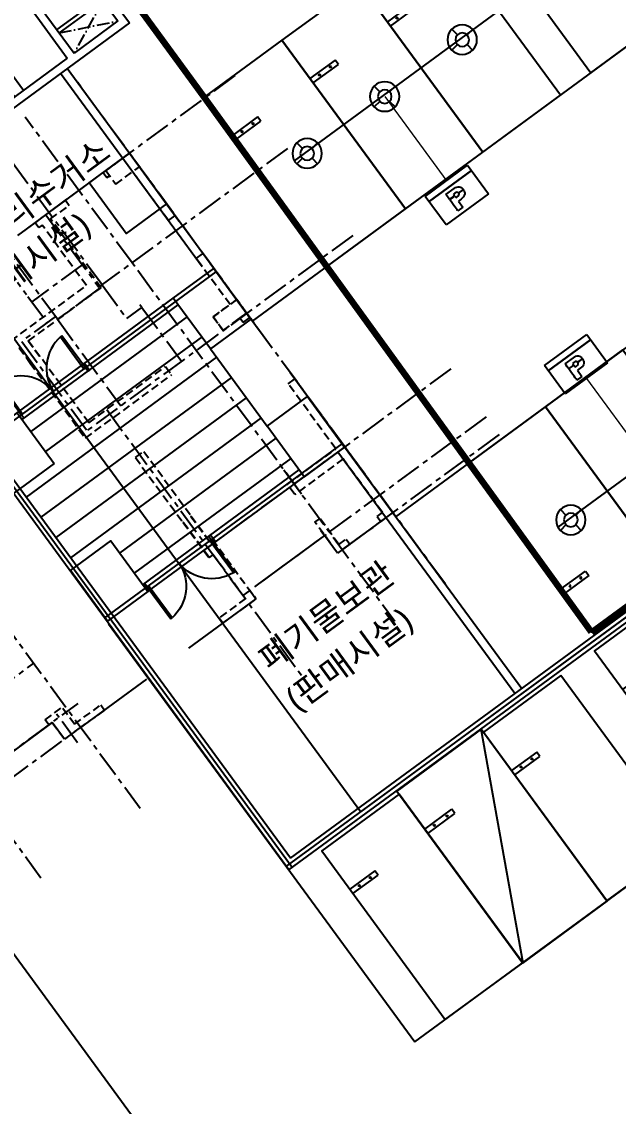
# Model space of a CAD drawing. Header units: millimetres. Extents: x 75184266 to 76346726, y -35077925 to -33679385.
# Drawn here: x 75417020 to 75431298, y -34613027 to -34587089 of the extents above; entities that cross this region are included whole.
import ezdxf
from ezdxf.enums import TextEntityAlignment as Align

# ---------------------------------------------------------------- set-up
doc = ezdxf.new("R2010")
doc.units = ezdxf.units.MM
doc.header["$LTSCALE"] = 50
doc.header["$MEASUREMENT"] = 0
for name, pattern in [('ACAD_ISO10W100', [18.5, 12, -3, 0.5, -3]), ('CENTER', [2, 1.25, -0.25, 0.25, -0.25]), ('HIDDEN2', [0.1875, 0.125, -0.0625]), ('XR-지하3층$0$H', [1.3, 0.8, -0.5]), ('XR-지하3층$0$HIDDEN', [0.375, 0.25, -0.125])]:
    doc.linetypes.add(name, pattern=pattern)
doc.layers.get('0').update_dxf_attribs({"linetype": 'CONTINUOUS'})
for name, color, linetype in [('0-유도관제', 6, 'CONTINUOUS'), ('CEN', 1, 'CENTER'), ('CON', 2, 'CONTINUOUS'), ('DOOR', 7, 'CONTINUOUS'), ('HD', 7, 'CONTINUOUS'), ('open', 1, 'ACAD_ISO10W100'), ('W1', 3, 'CONTINUOUS'), ('XR-지하3층$0$a-door', 6, 'CONTINUOUS'), ('XR-지하3층$0$CON', 2, 'CONTINUOUS'), ('XR-지하3층$0$일반주차', 8, 'CONTINUOUS'), ('XR-지하3층$0$확장형주차', 8, 'CONTINUOUS')]:
    doc.layers.add(name, color=color, linetype=linetype)
doc.layers.add('건축', color=8, linetype='CONTINUOUS', plot=False)
for name, color, linetype, lineweight in [('구역제어-S.C.M', 2, 'CONTINUOUS', 100), ('주차유도-LGM', 6, 'CONTINUOUS', 20), ('주차유도-USM', 1, 'CONTINUOUS', 35), ('주차유도-레이스웨이', 1, 'CONTINUOUS', 25)]:
    doc.layers.add(name, color=color, linetype=linetype, lineweight=lineweight)
doc.styles.add('XR-지하3층$0$맑은고딕', font='')
doc.styles.get('XR-지하3층$0$맑은고딕').set_extended_font_data('Malgun Gothic')

# ---------------------------------------------------------------- blocks, each defined once
blk = doc.blocks.new('XR-지하3층$0$일반형 주차')
at = {"layer": 'XR-지하3층$0$일반주차'}
for p, q in [((750, 3865), (0, 3865)), ((0, 3735), (750, 3735)), ((750, 3735), (750, 3865))]:
    blk.add_line(p, q, dxfattribs=at)
blk.add_lwpolyline([(2300, 5000), (0, 5000), (0, 0), (2300, 0)], close=True, dxfattribs=at)
for centre in [(238, 3800), (563, 3800)]:
    blk.add_circle(centre, 17.5, dxfattribs=at)
blk = doc.blocks.new('XR-지하3층$0$확장형 주차')
at = {"layer": 'XR-지하3층$0$확장형주차', "color": 7}
for p, q in [((0, 3965), (800, 3965)), ((800, 3835), (800, 3965)), ((0, 3835), (800, 3835))]:
    blk.add_line(p, q, dxfattribs=at)
blk.add_lwpolyline([(2500, 5100), (0, 0)], dxfattribs=at)
blk.add_lwpolyline([(2500, 5091), (0, 5091), (0, -9), (2500, -9)], close=True, dxfattribs=at)
for centre in [(238, 3900), (613, 3900)]:
    blk.add_circle(centre, 17.5, dxfattribs=at)
blk = doc.blocks.new('XR-지하3층$0$A$C5E3F3FAC')
at = {"layer": 'XR-지하3층$0$a-door'}
for p, q in [((90, 950), (50, 950)), ((50, 950), (50, 0)), ((90, 0), (90, 950)), ((1910, 950), (1950, 950)), ((1910, 0), (1910, 950)), ((1950, 950), (1950, 0)), ((50, 0), (90, 0)), ((1950, 0), (1910, 0))]:
    blk.add_line(p, q, dxfattribs=at)
at = {"layer": 'XR-지하3층$0$a-door', "color": 6}
for points in [[(0, 850), (0, 1050), (50, 1050), (50, 850)], [(2000, 850), (2000, 1050), (1950, 1050), (1950, 850)]]:
    blk.add_lwpolyline(points, close=True, dxfattribs=at)
at = {"layer": 'XR-지하3층$0$a-door', "color": 7}
for centre, start, end in [((-2, 999), 275.2502, 357.2138), ((2002, 999), 182.7862, 264.7498)]:
    blk.add_arc(centre, 1003, start, end, dxfattribs=at)
blk = doc.blocks.new('2P-Dr204')
at = {"color": 0}
for p, q in [((29, 50), (29, 955)), ((65, 50), (65, 956)), ((29, 50), (0, 50)), ((0, 50), (0, -50)), ((29, 14), (29, 50)), ((65, 50), (29, 50)), ((50, 14), (29, 14)), ((50, -50), (50, 14)), ((950, 14), (950, -50)), ((971, 14), (950, 14)), ((971, 14), (950, 14)), ((971, 50), (971, 14)), ((1000, 50), (971, 50)), ((1000, -50), (1000, 50)), ((50, -50), (0, -50)), ((1000, -50), (950, -50))]:
    blk.add_line(p, q, dxfattribs=at)
blk.add_arc((65, 50), 906, 0, 92.2294, dxfattribs=at)
blk = doc.blocks.new('A$C3C7850DE')
at = {"layer": 'CON', "ltscale": 100}
for p, q in [((-9, 7422), (-9, 222)), ((-9, 7422), (191, 7422)), ((191, 7422), (191, 422)), ((1191, 7422), (1191, 7222, 0)), ((1191, 7422), (2991, 7422)), ((2991, 7422), (2991, 222)), ((1191, 7222), (2791, 7222)), ((2791, 7222), (2791, 5922)), ((1191, 5922), (2791, 5922)), ((1191, 5922, 0), (1191, 5722, 0)), ((1191, 5722), (2791, 5722)), ((2791, 5722), (2791, 422)), ((191, 422), (2791, 422)), ((-9, 222), (2991, 222))]:
    blk.add_line(p, q, dxfattribs=at)
at = {"layer": 'HD', "ltscale": 10}
for p, q in [((191, 4422), (1376, 4422)), ((783, 4422), (783, 2802)), ((1376, 4422), (1376, 1722)), ((1476, 4422), (1446, 4422)), ((1446, 1722), (1446, 4422)), ((1476, 4422), (1476, 1722)), ((1506, 4422), (1476, 4422)), ((1506, 4422), (1506, 1722)), ((1506, 4422), (1536, 4422)), ((1536, 1722), (1536, 4422)), ((1606, 4422), (1606, 1722)), ((1606, 4422), (2791, 4422)), ((2198, 4422), (2198, 1097)), ((191, 4152), (1376, 4152)), ((1476, 4152), (1446, 4152)), ((1536, 4152), (1506, 4152)), ((2791, 4152), (1606, 4152)), ((191, 3882), (1376, 3882)), ((1476, 3882), (1446, 3882)), ((1536, 3882), (1506, 3882)), ((2791, 3882), (1606, 3882)), ((191, 3612), (1376, 3612)), ((1476, 3612), (1446, 3612)), ((1536, 3612), (1506, 3612)), ((2791, 3612), (1606, 3612)), ((191, 3342), (1376, 3342)), ((1476, 3342), (1446, 3342)), ((1536, 3342), (1506, 3342)), ((2791, 3342), (1606, 3342)), ((191, 3072), (1376, 3072)), ((1476, 3072), (1446, 3072)), ((1536, 3072), (1506, 3072)), ((2791, 3072), (1606, 3072)), ((191, 2802), (1376, 2802)), ((1476, 2802), (1446, 2802)), ((1536, 2802), (1506, 2802)), ((2791, 2802), (1606, 2802)), ((191, 2532), (1376, 2532)), ((1476, 2532), (1446, 2532)), ((1536, 2532), (1506, 2532)), ((2791, 2532), (1606, 2532)), ((191, 2262), (1376, 2262)), ((783, 2262), (783, 1097)), ((1476, 2262), (1446, 2262)), ((1536, 2262), (1506, 2262)), ((2791, 2262), (1606, 2262)), ((191, 1992), (1376, 1992)), ((1476, 1992), (1446, 1992)), ((1536, 1992), (1506, 1992)), ((2791, 1992), (1606, 1992)), ((191, 1722), (1376, 1722)), ((1476, 1722), (1446, 1722)), ((1506, 1722), (1476, 1722)), ((1536, 1722), (1506, 1722)), ((2791, 1722), (1606, 1722)), ((2198, 1097), (783, 1097))]:
    blk.add_line(p, q, dxfattribs=at)
blk.add_lwpolyline([(-159, 2141), (734, 2513), (779, 2461), (788, 2602), (833, 2551), (1726, 2943)], dxfattribs=at)
for points in [[(663, 2870), (783, 2802), (904, 2871), (886, 2900), (783, 2841), (680, 2900)], [(663, 2193), (783, 2262), (904, 2193), (886, 2163), (783, 2222), (680, 2164)]]:
    blk.add_lwpolyline(points, close=True, dxfattribs=at)
for centre in [(783, 4422), (783, 4422), (2198, 4422), (2198, 4422)]:
    blk.add_circle(centre, 30, dxfattribs=at)
for centre, radius, start, end in [((1491, 4422), 115, 0, 180), ((1491, 4422), 45, 0, 180), ((1491, 1722), 115, 180, 0), ((1491, 1722), 45, 180, 0)]:
    blk.add_arc(centre, radius, start, end, dxfattribs=at)
at = {"layer": 'open', "ltscale": 0.5}
for p, q in [((2191, 7222), (2791, 5922)), ((2191, 5922), (2791, 7222))]:
    blk.add_line(p, q, dxfattribs=at)
at = {"layer": 'W1', "ltscale": 100}
for p, q in [((2091, 7222), (2091, 5922)), ((2191, 7222), (2191, 5922))]:
    blk.add_line(p, q, dxfattribs=at)
at = {"layer": 'DOOR', "extrusion": (-1.015e-13, 9.27e-13, -1), "zscale": -1, "rotation": 180.0000577049292}
for p in [(-191, 7372, 0), (-191, 5872, 0)]:
    blk.add_blockref('2P-Dr204', p, dxfattribs=at)
blk = doc.blocks.new('XR-지하3층$0$기둥 0620')
at = {"layer": 'XR-지하3층$0$CON', "ltscale": 0.5}
blk.add_lwpolyline([(-600, 0), (600, 0), (600, 1500), (-600, 1500)], close=True, dxfattribs=at)
blk = doc.blocks.new('센서')
at = {"layer": '0-유도관제', "color": 0}
for p, q in [((405935, 34224), (406072, 34088)), ((406311, 34088), (406447, 34225)), ((405936, 33712), (406072, 33849)), ((406311, 33849), (406448, 33713))]:
    blk.add_line(p, q, dxfattribs=at)
for major_axis, start_param, end_param in [((0, 362), 2.801804347482335, 9.084989654661921), ((0, 169), 2.862310370331367, 9.145495677510954)]:
    blk.add_ellipse((406192, 33969), major_axis=major_axis, ratio=1, start_param=start_param, end_param=end_param, dxfattribs=at)
blk = doc.blocks.new('만공차등')
at = {"layer": '0-유도관제', "color": 0}
for p, q in [((305755, 78525), (306597, 78525)), ((305755, 77269), (305755, 78525)), ((306442, 77269), (306442, 78525)), ((306442, 78525), (306442, 77269)), ((306597, 78525), (306597, 77269)), ((306185, 78101), (306185, 77952)), ((306191, 78101), (306191, 77952)), ((306185, 77838), (306185, 77693)), ((306191, 77838), (306191, 77693)), ((306597, 77269), (305755, 77269))]:
    blk.add_line(p, q, dxfattribs=at)
for points in [[(305858, 77952), (305858, 77952), (305858, 78101), (305858, 78101)], [(305858, 78101), (305858, 78101), (306044, 78101), (306185, 78101)], [(306191, 78101), (306274, 78101), (306339, 78101), (306339, 78101)], [(306339, 78101), (306339, 78101), (306339, 77854), (306339, 77854)], [(306037, 77952), (306037, 77952), (305858, 77952), (305858, 77952)], [(306037, 77870), (306037, 77870), (306037, 77952), (306037, 77952)], [(306078, 77737), (306050, 77766), (306037, 77810), (306037, 77870)], [(306134, 77952), (306134, 77952), (306134, 77915), (306134, 77915)], [(306185, 77952), (306159, 77952), (306134, 77952), (306134, 77952)], [(306134, 77915), (306134, 77887), (306139, 77867), (306149, 77855)], [(306149, 77855), (306158, 77844), (306170, 77838), (306185, 77838)], [(306241, 77952), (306241, 77952), (306217, 77952), (306191, 77952)], [(306191, 77838), (306204, 77838), (306216, 77843), (306226, 77853)], [(306226, 77853), (306236, 77863), (306241, 77882), (306241, 77909)], [(306241, 77909), (306241, 77909), (306241, 77952), (306241, 77952)], [(306339, 77854), (306339, 77800), (306327, 77760), (306301, 77733)], [(306185, 77693), (306139, 77694), (306104, 77709), (306078, 77737)]]:
    blk.add_open_spline(points, degree=3, dxfattribs=at)
blk.add_open_spline([(306301, 77733), (306275, 77706), (306239, 77693), (306192, 77693), (306191, 77693), (306191, 77693), (306191, 77693)], degree=3, knots=[0.4989771, 0.4989771, 0.4989771, 0.4989771, 0.9979543, 0.9979543, 0.9979543, 1, 1, 1, 1], dxfattribs=at)

msp = doc.modelspace()

# ---------------------------------------------------------------- linework, layer by layer
at = {"layer": 'CEN', "ltscale": 10}
for p, q in [((75417596.1, -34591706.2), (75418867.9, -34593439.7)), ((75416475.4, -34592714.4), (75417136.2, -34593615.1)), ((75418867.9, -34593439.7), (75419662.1, -34592857)), ((75417170.4, -34593661.8), (75417628.9, -34594286.7)), ((75415935.6, -34600558.1), (75419854, -34605899.3))]:
    msp.add_line(p, q, dxfattribs=at)
for points in [[(75417596.1, -34591706.2), (75422140.3, -34588372.3)], [(75427159, -34600540.1), (75418313.5, -34588483)], [(75419662.1, -34592857), (75417104.1, -34589370.3)], [(75418944.5, -34593383.5), (75416386.5, -34589896.8)], [(75419662.1, -34592857), (75423412.1, -34590105.9)], [(75417873.7, -34594206.2), (75415298, -34590695.3)], [(75417422.7, -34591833.4), (75411870.4, -34595906.8)], [(75424947.1, -34592198.2), (75418584.7, -34596865.9)], [(75418471.5, -34592899.5), (75417262.1, -34593786.8)], [(75423716.9, -34598384.2), (75419662.1, -34592857)], [(75418885.6, -34593463.9), (75417873.7, -34594206.2)], [(75418944.5, -34593383.5), (75419536, -34594189.8)], [(75419898.8, -34593923.6), (75419851.5, -34593859.1)], [(75419536, -34594189.8), (75419898.8, -34593923.6)], [(75419898.8, -34593923.6), (75420842.3, -34595209.6)], [(75417826.4, -34594141.7), (75417020.1, -34594733.3)], [(75417873.7, -34594206.2), (75419391, -34596274.4)], [(75417020.1, -34594733.3), (75418584.7, -34596865.9)], [(75427289.5, -34595391.1), (75421471.4, -34599659.5)], [(75419055, -34596365.8), (75423881.5, -34602944.7)], [(75428132.5, -34596540), (75422314.3, -34600808.5)], [(75428443, -34596963.3), (75424580.1, -34599797.3)], [(75423291.2, -34597803.8), (75425949.6, -34601427.4)], [(75413562.9, -34602218.2), (75417519.8, -34607611.8)], [(75409904.3, -34607866.5), (75417310.9, -34602432.8)], [(75410732.4, -34608995.3), (75418372.7, -34603390.1)], [(75418357.1, -34604332.2), (75417854, -34603646.5)], [(75411028.2, -34609398.4), (75418547.6, -34603882)]]:
    msp.add_lwpolyline(points, dxfattribs=at)
at = {"layer": '건축', "ltscale": 1000}
for p, q in [((75425969.8, -34598927.1), (75480521.8, -34558932.4)), ((75426427.2, -34611487.4), (75478122.3, -34573587.2)), ((75426427.2, -34611487.4), (75472799.6, -34577489.6)), ((75422540.8, -34594249.8), (75443622.3, -34578793.9))]:
    msp.add_line(p, q, dxfattribs=at)
at = {"layer": '건축', "ltscale": 100}
for p, q in [((75423352.6, -34607293.7), (75479322.1, -34566259.8)), ((75423494, -34607314), (75410844.8, -34590061.8)), ((75415986.4, -34597243.5), (75421676.1, -34593072.3)), ((75420989.2, -34594135.8), (75417237.3, -34596886.5)), ((75421343.9, -34594619.7), (75417592.1, -34597370.3)), ((75421684.9, -34595113.7), (75417124.3, -34598457.2)), ((75421535.8, -34594910.4), (75422893.9, -34596761.3)), ((75422039.9, -34595597.4), (75417479.1, -34598941.1)), ((75422394.8, -34596081.1), (75417833.9, -34599425)), ((75422749.8, -34596564.9), (75418188.6, -34599908.9)), ((75418999.4, -34601352.9), (75424689.6, -34597180.9)), ((75423104.6, -34597048.7), (75419366.6, -34599789.2)), ((75423459.4, -34597532.6), (75419721.4, -34600273.1))]:
    msp.add_line(p, q, dxfattribs=at)
at = {"layer": '건축', "ltscale": 0.5}
for p, q in [((75423456.4, -34607093.6), (75479262.9, -34566179.2)), ((75423411.7, -34607374.4), (75479219.9, -34566458.7)), ((75421337, -34592948.2), (75417948.5, -34588325.9)), ((75421616.6, -34592991.2), (75418109.7, -34588207.6)), ((75423413.4, -34607373.1), (75410764.2, -34590120.9)), ((75423456.4, -34607093.6), (75410925.5, -34590002.6)), ((75416911.1, -34596441.6), (75420649.2, -34593701.2)), ((75417029.3, -34596602.9), (75420767.4, -34593862.5)), ((75420043, -34600711.7), (75424587.4, -34597379.8)), ((75428823.8, -34603158.5), (75424587.4, -34597379.8)), ((75428985.1, -34603040.3), (75424748.6, -34597261.4)), ((75419924.3, -34600550.7), (75423662.7, -34597809.8)), ((75419103, -34601494.2), (75419102.9, -34601494.1))]:
    msp.add_line(p, q, dxfattribs=at)
at = {"layer": '건축', "linetype": 'HIDDEN2', "ltscale": 30}
for p, q in [((75419075.6, -34590620.7), (75419599.7, -34590236.2)), ((75419599.7, -34590236.2), (75419747.6, -34590437.8)), ((75418970.8, -34590697.6), (75419059.5, -34590818.6)), ((75418067.8, -34591360.1), (75418156.5, -34591481.1)), ((75417624.3, -34591685.5), (75417342.1, -34591892.5)), ((75420532.8, -34591846.2), (75420694, -34591727.9)), ((75420532.8, -34591846.2), (75420694, -34591727.9)), ((75417342.1, -34591892.5), (75417430.8, -34592013.4)), ((75421195.3, -34592749.2), (75421356.5, -34592630.9)), ((75416312.7, -34595053.8), (75418570.3, -34593397.6)), ((75417186.2, -34594723), (75418919.7, -34593451.2)), ((75421602.5, -34594149.6), (75422166.9, -34593735.5)), ((75422255.7, -34593856.5), (75422403.5, -34594058)), ((75421839.1, -34594472.1), (75422403.5, -34594058)), ((75422319.2, -34594281.2), (75422480.4, -34594162.9)), ((75418623.6, -34596682.3), (75417452.4, -34595085.8)), ((75417226.6, -34595251.5), (75418545.7, -34597049.5)), ((75418623.6, -34596682.3), (75420462, -34595333.6)), ((75418545.7, -34597049.5), (75420609.8, -34595535.2)), ((75423395.7, -34595748.6), (75423557, -34595630.3)), ((75419942.5, -34597364.3), (75421078.2, -34598912.3)), ((75419740.9, -34597512.1), (75420876.6, -34599060.2)), ((75424038.8, -34599059.6), (75424159.8, -34598970.9)), ((75425523.4, -34598919.2), (75425652.4, -34598824.6)), ((75425523.4, -34598919.2), (75425612.1, -34599040.2)), ((75424180.8, -34599253.1), (75424269.5, -34599374)), ((75421586.4, -34599469.7), (75422627.4, -34600888.8)), ((75424612.3, -34599587.7), (75424781.6, -34599463.5)), ((75424781.6, -34599463.5), (75424870.3, -34599584.4)), ((75421602.6, -34599829.9), (75422377.5, -34600886.2)), ((75422377.5, -34600886.2), (75421748.6, -34601347.5)), ((75422627.4, -34600888.8), (75421837.3, -34601468.5)), ((75421748.6, -34601347.5), (75421837.3, -34601468.5)), ((75418281.5, -34603891.1), (75418910.4, -34603429.7)), ((75418910.4, -34603429.7), (75418999.1, -34603550.6)), ((75417582.6, -34603783.7), (75417985.8, -34603487.9)), ((75417671.3, -34603904.6), (75417582.6, -34603783.7)), ((75417671.3, -34603904.6), (75417631, -34603934.2))]:
    msp.add_line(p, q, dxfattribs=at)
at = {"layer": '건축'}
for p, q in [((75405280.8, -34593636), (75430764.3, -34628395)), ((75419094.5, -34601485.7), (75426427.2, -34611487.4))]:
    msp.add_line(p, q, dxfattribs=at)
msp.add_lwpolyline([(75405276.9, -34489566.3), (75448341.7, -34548305.9), (75437440.5, -34556298), (75442666.2, -34563425.7), (75410966.7, -34586666.1), (75425132.9, -34605988.5), (75479241.4, -34566318.9), (75534889.6, -34642222)], dxfattribs=at)
at = {"layer": '건축', "linetype": 'XR-지하3층$0$H', "ltscale": 50}
msp.add_lwpolyline([(75411923.8, -34595867.5), (75419599.7, -34590236.2), (75425902.4, -34598827.2), (75424580.1, -34599797.3), (75424269.5, -34599374), (75422479.6, -34600687.2), (75422627.4, -34600888.8), (75418047.7, -34604248.6), (75417752, -34603845.5), (75412789.3, -34607486.3)], dxfattribs=at)
at = {"layer": '건축', "linetype": 'HIDDEN2', "ltscale": 30}
for points in [[(75419599.7, -34590236.2), (75418970.8, -34590697.6)], [(75420694, -34591727.9), (75419599.7, -34590236.2)], [(75420532.8, -34591846.2), (75419675.1, -34590677.1)], [(75419059.5, -34590818.6), (75419124, -34590771.3)], [(75418067.8, -34591360.1), (75417624.3, -34591685.5)], [(75417713, -34591806.4), (75418156.5, -34591481.1)], [(75417511.5, -34591954.3), (75417430.8, -34592013.4)], [(75418570.3, -34593397.6), (75417511.5, -34591954.3)], [(75418919.7, -34593451.2), (75417713, -34591806.4)], [(75422005.7, -34593853.8), (75421195.3, -34592749.2)], [(75422480.4, -34594162.9), (75421356.5, -34592630.9)], [(75422161.6, -34594235.5), (75422403.5, -34594058)], [(75421839.1, -34594472.1), (75421602.5, -34594149.6)], [(75422319.2, -34594281.2), (75422242.3, -34594176.4)], [(75417226.6, -34595251.5), (75417234.7, -34595245.6), (75416968.5, -34594882.7), (75416960.5, -34594888.6)], [(75417452.4, -34595085.8), (75417444.3, -34595091.8), (75417178.2, -34594728.9), (75417186.2, -34594723)], [(75420462, -34595333.6), (75420609.8, -34595535.2)], [(75420462, -34595333.6), (75420609.8, -34595535.2)], [(75424994.4, -34597589.6), (75423557, -34595630.3)], [(75424537.4, -34597304.8), (75423395.7, -34595748.6)], [(75419740.9, -34597512.1), (75419942.5, -34597364.3)], [(75424714.8, -34597546.6), (75423553.8, -34598398.4), (75423376.3, -34598156.5), (75424537.4, -34597304.8)], [(75425902.4, -34598827.2), (75424816.9, -34597347.7)], [(75425652.4, -34598824.6), (75424714.8, -34597546.6)], [(75421505.8, -34599900.9), (75420884.7, -34599054.3), (75420876.6, -34599060.2)], [(75421078.2, -34598912.3), (75421070.2, -34598918.2), (75421513.8, -34599523), (75421521.9, -34599517)], [(75424612.3, -34599587.7), (75424159.8, -34598970.9)], [(75425902.4, -34598827.2), (75425612.1, -34599040.2)], [(75424580.1, -34599797.3), (75424038.8, -34599059.6)], [(75421586.4, -34599469.7), (75421521.9, -34599517)], [(75421602.6, -34599829.9), (75421505.8, -34599900.9)], [(75424870.3, -34599584.4), (75424580.1, -34599797.3)], [(75418281.5, -34603891.1), (75417985.8, -34603487.9)], [(75418999.1, -34603550.6), (75418047.7, -34604248.6)], [(75417631, -34603934.2), (75417671.3, -34603904.6)], [(75417671.3, -34603904.6), (75417752, -34603845.5)], [(75417752, -34603845.5), (75418047.7, -34604248.6)]]:
    msp.add_lwpolyline(points, dxfattribs=at)
for points in [[(75419599.7, -34590236.2), (75419035.3, -34590650.3), (75419271.9, -34590972.8), (75419836.3, -34590558.8)], [(75422166.9, -34593735.5), (75421602.5, -34594149.6), (75421839.1, -34594472.1), (75422403.5, -34594058)], [(75417226.6, -34595251.5), (75417234.7, -34595245.6), (75416968.5, -34594882.7), (75416960.5, -34594888.6)], [(75417452.4, -34595085.8), (75417444.3, -34595091.8), (75417178.2, -34594728.9), (75417186.2, -34594723)], [(75421505.8, -34599900.9), (75421497.7, -34599906.8), (75420876.6, -34599060.2), (75420884.7, -34599054.3)], [(75421521.9, -34599517), (75421513.8, -34599523), (75421070.2, -34598918.2), (75421078.2, -34598912.3)]]:
    msp.add_lwpolyline(points, close=True, dxfattribs=at)
at = {"layer": '건축', "ltscale": 0.5}
msp.add_lwpolyline([(75420043, -34600711.7), (75419075.3, -34601421.2), (75418188.3, -34600211.6), (75419156.1, -34599502)], close=True, dxfattribs=at)
at = {"layer": '구역제어-S.C.M', "ltscale": 0.5}
for p, q in [((75479738, -34565713.6), (75430659.4, -34601695.4)), ((75421390.9, -34588893), (75418732.2, -34585266.6)), ((75430656.2, -34601691.1), (75421390.9, -34588893))]:
    msp.add_line(p, q, dxfattribs=at)
at = {"layer": '주차유도-LGM', "color": 6, "lineweight": 20, "ltscale": 500}
for p, q in [((75425707.9, -34588878.7), (75427191.4, -34590902.1)), ((75430533.4, -34595620.9), (75432016.9, -34597644.4))]:
    msp.add_line(p, q, dxfattribs=at)
at = {"layer": '주차유도-레이스웨이', "ltscale": 0.5}
for p, q in [((75429855, -34599178.6), (75479983.8, -34562426.8)), ((75423546.1, -34590412.9), (75441422.2, -34577307))]:
    msp.add_line(p, q, dxfattribs=at)

# ---------------------------------------------------------------- block references
at = {"layer": '건축'}
for name, p, rotation in [('XR-지하3층$0$일반형 주차', (75430641.9, -34588310.5), 36.24693643721413), ('XR-지하3층$0$일반형 주차', (75428057, -34590205.6), 36.24693643721413), ('XR-지하3층$0$일반형 주차', (75426202.1, -34591565.5), 36.24693643721413), ('XR-지하3층$0$일반형 주차', (75424347.2, -34592925.4), 36.24693643721413), ('XR-지하3층$0$A$C5E3F3FAC', (75418022.3, -34594572.9), 216.2469337706572), ('XR-지하3층$0$일반형 주차', (75433687.8, -34606164.3), 36.24693643721413), ('XR-지하3층$0$일반형 주차', (75431026.4, -34608115.5), 36.24693643721413), ('XR-지하3층$0$확장형 주차', (75429010.2, -34609593.7), 36.24693643721413), ('XR-지하3층$0$일반형 주차', (75427155.3, -34610953.6), 36.24693643721413)]:
    msp.add_blockref(name, p, dxfattribs=dict(at, rotation=rotation))
at = {"layer": '건축', "ltscale": 0.5, "rotation": 306.2468838075398}
msp.add_blockref('A$C3C7850DE', (75411846.4, -34589090.9), dxfattribs=at)
at = {"layer": '건축', "linetype": 'XR-지하3층$0$HIDDEN', "ltscale": 100, "extrusion": (0, 0, -1), "zscale": -1, "rotation": 323.7506101890694}
for p in [(-75420002.8, -34591800.7), (-75424264.7, -34597616.2)]:
    msp.add_blockref('XR-지하3층$0$기둥 0620', p, dxfattribs=at)
at = {"layer": '건축', "extrusion": (0, 0, -1), "zscale": -1, "rotation": 323.7506101890694}
for p in [(-75422019.7, -34594555.7), (-75417314.1, -34598006)]:
    msp.add_blockref('XR-지하3층$0$기둥 0620', p, dxfattribs=at)
at = {"layer": '건축', "xscale": -1}
for name, p, rotation in [('XR-지하3층$0$일반형 주차', (75429554.8, -34596298.8), 216.2469364372141), ('XR-지하3층$0$일반형 주차', (75427699.9, -34597658.7), 216.2469364372141), ('XR-지하3층$0$A$C5E3F3FAC', (75422158.5, -34600214.7), 36.24693335946073)]:
    msp.add_blockref(name, p, dxfattribs=dict(at, rotation=rotation))
at = {"layer": '주차유도-LGM', "color": 6, "rotation": 126.2469349002818}
for p in [(75671288.4, -34792099.7), (75674138, -34796146.8)]:
    msp.add_blockref('만공차등', p, dxfattribs=at)
at = {"layer": '주차유도-USM', "extrusion": (0, 0, -1), "xscale": 0.9750000000000001, "yscale": 0.9750000000000001, "zscale": -0.9750000000000001, "rotation": 270}
for p in [(-75460682.2, -34191482), (-75458827.3, -34192841.9), (-75456972.4, -34194201.8), (-75463281.4, -34202967.5)]:
    msp.add_blockref('센서', p, dxfattribs=at)

# ---------------------------------------------------------------- texts
at = {"layer": '건축', "style": 'XR-지하3층$0$맑은고딕'}
for s, p in [('쓰레기분리수거소', (75416594.6, -34591847.2)), ('(판매시설)', (75417137.5, -34592877.6)), ('폐기물보관', (75424308.9, -34601298.2)), ('(판매시설)', (75424851.9, -34602328.6))]:
    msp.add_text(s, height=600, rotation=36.24693, dxfattribs=at).set_placement(p, align=Align.MIDDLE_CENTER)

doc.saveas('drawing.dxf')
